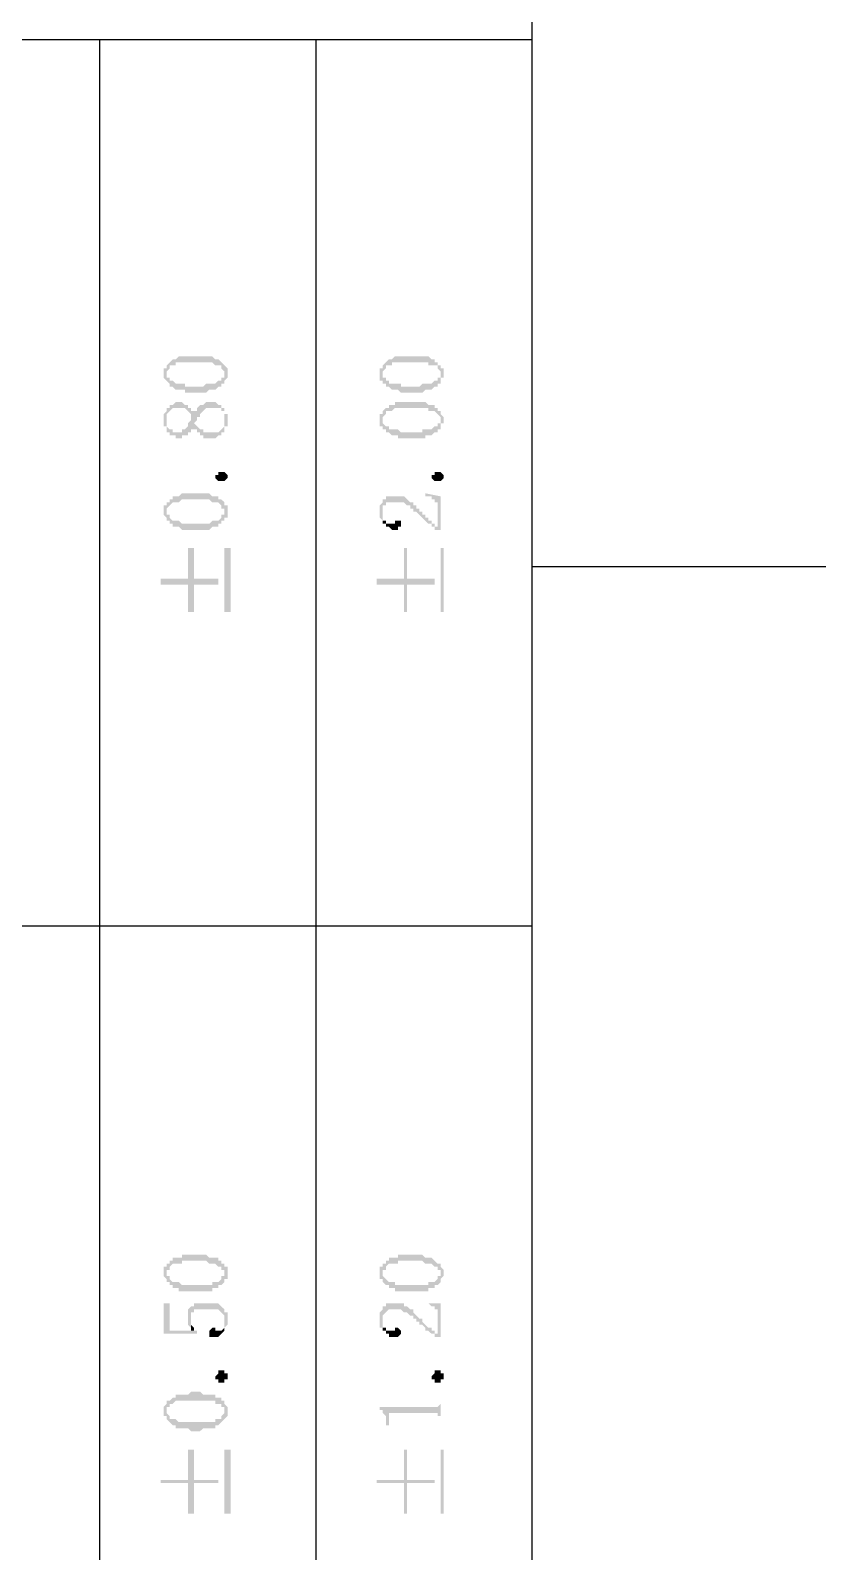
# Model space of a CAD drawing. Header units: inches. Extents: x 3613 to 8393, y -2205 to -794.
# Drawn here: x 4552.97 to 4564.64, y -1768.86 to -1746.32 of the extents above; entities that cross this region are included whole.
import ezdxf

# ---------------------------------------------------------------- set-up
doc = ezdxf.new("R2010")
doc.units = ezdxf.units.IN
doc.header["$MEASUREMENT"] = 0

msp = doc.modelspace()

# ---------------------------------------------------------------- hatches: boundary and pattern name
at = {"transparency": 33554559}
for points in [[(4554.949, -1751.421), (4554.949, -1751.466), (4554.994, -1751.511), (4554.994, -1751.421), (4554.994, -1751.375), (4554.994, -1751.375), (4555.039, -1751.33), (4555.039, -1751.285), (4555.129, -1751.285), (4555.129, -1751.24), (4555.671, -1751.24), (4555.716, -1751.285), (4555.806, -1751.285), (4555.806, -1751.33), (4555.806, -1751.33), (4555.852, -1751.375), (4555.852, -1751.421), (4555.852, -1751.285), (4555.852, -1751.285), (4555.806, -1751.24), (4555.806, -1751.24), (4555.761, -1751.195), (4555.716, -1751.195), (4555.671, -1751.15), (4555.175, -1751.15), (4555.129, -1751.195), (4555.084, -1751.195), (4555.039, -1751.24), (4555.039, -1751.24), (4554.994, -1751.285), (4554.994, -1751.33), (4554.949, -1751.33), (4554.949, -1751.375), (4554.949, -1751.375)], [(4558.153, -1751.421), (4558.153, -1751.511), (4558.198, -1751.511), (4558.198, -1751.421), (4558.198, -1751.375), (4558.198, -1751.375), (4558.244, -1751.33), (4558.244, -1751.285), (4558.334, -1751.285), (4558.334, -1751.24), (4558.875, -1751.24), (4558.875, -1751.285), (4559.011, -1751.285), (4559.011, -1751.33), (4559.011, -1751.33), (4559.056, -1751.375), (4559.056, -1751.421), (4559.056, -1751.285), (4559.011, -1751.285), (4559.011, -1751.24), (4558.966, -1751.24), (4558.966, -1751.195), (4558.921, -1751.195), (4558.875, -1751.15), (4558.379, -1751.15), (4558.334, -1751.195), (4558.289, -1751.195), (4558.244, -1751.24), (4558.244, -1751.24), (4558.198, -1751.285), (4558.198, -1751.33), (4558.153, -1751.33), (4558.153, -1751.375), (4558.153, -1751.375)], [(4554.994, -1751.511), (4555.039, -1751.556), (4555.039, -1751.601), (4555.084, -1751.601), (4555.129, -1751.646), (4555.265, -1751.646), (4555.265, -1751.691), (4555.581, -1751.691), (4555.626, -1751.646), (4555.716, -1751.646), (4555.761, -1751.601), (4555.806, -1751.601), (4555.806, -1751.556), (4555.852, -1751.556), (4555.852, -1751.511), (4555.852, -1751.511), (4555.897, -1751.466), (4555.897, -1751.421), (4555.897, -1751.375), (4555.897, -1751.33), (4555.897, -1751.33), (4555.852, -1751.285), (4555.852, -1751.421), (4555.852, -1751.466), (4555.806, -1751.466), (4555.806, -1751.511), (4555.761, -1751.511), (4555.716, -1751.556), (4555.581, -1751.556), (4555.536, -1751.601), (4555.265, -1751.601), (4555.265, -1751.556), (4555.129, -1751.556), (4555.084, -1751.511), (4555.039, -1751.511), (4555.039, -1751.466), (4554.994, -1751.466), (4554.994, -1751.421), (4554.994, -1751.421)], [(4558.198, -1751.511), (4558.198, -1751.556), (4558.244, -1751.556), (4558.244, -1751.601), (4558.289, -1751.601), (4558.334, -1751.646), (4558.424, -1751.646), (4558.469, -1751.691), (4558.785, -1751.691), (4558.83, -1751.646), (4558.921, -1751.646), (4558.966, -1751.601), (4559.011, -1751.601), (4559.011, -1751.556), (4559.056, -1751.556), (4559.056, -1751.511), (4559.056, -1751.466), (4559.101, -1751.466), (4559.101, -1751.421), (4559.101, -1751.375), (4559.101, -1751.33), (4559.056, -1751.33), (4559.056, -1751.285), (4559.056, -1751.421), (4559.056, -1751.466), (4559.011, -1751.466), (4559.011, -1751.511), (4558.966, -1751.511), (4558.921, -1751.556), (4558.785, -1751.556), (4558.74, -1751.601), (4558.469, -1751.601), (4558.469, -1751.556), (4558.289, -1751.556), (4558.289, -1751.511), (4558.244, -1751.511), (4558.244, -1751.466), (4558.198, -1751.466), (4558.198, -1751.421), (4558.198, -1751.421)], [(4554.949, -1752.098), (4554.949, -1752.188), (4554.994, -1752.188), (4554.994, -1752.233), (4554.994, -1752.278), (4555.039, -1752.278), (4555.039, -1752.323), (4555.129, -1752.323), (4555.129, -1752.368), (4555.22, -1752.368), (4555.22, -1752.323), (4555.31, -1752.323), (4555.31, -1752.278), (4555.355, -1752.278), (4555.355, -1752.233), (4555.4, -1752.233), (4555.4, -1752.188), (4555.4, -1752.233), (4555.4, -1752.143), (4555.4, -1752.143), (4555.445, -1752.098), (4555.445, -1752.052), (4555.49, -1752.052), (4555.49, -1752.007), (4555.49, -1752.007), (4555.536, -1751.962), (4555.536, -1751.962), (4555.581, -1751.917), (4555.806, -1751.917), (4555.806, -1751.962), (4555.852, -1751.962), (4555.852, -1752.052), (4555.852, -1752.233), (4555.852, -1752.188), (4555.897, -1752.188), (4555.897, -1752.143), (4555.897, -1752.052), (4555.897, -1752.007), (4555.852, -1752.007), (4555.852, -1751.962), (4555.852, -1751.917), (4555.806, -1751.917), (4555.806, -1751.872), (4555.761, -1751.872), (4555.716, -1751.827), (4555.581, -1751.827), (4555.536, -1751.872), (4555.49, -1751.872), (4555.445, -1751.917), (4555.445, -1751.962), (4555.4, -1751.962), (4555.4, -1752.007), (4555.4, -1751.962), (4555.355, -1752.052), (4555.355, -1752.098), (4555.355, -1752.098), (4555.31, -1752.143), (4555.31, -1752.188), (4555.31, -1752.188), (4555.265, -1752.233), (4555.22, -1752.233), (4555.22, -1752.278), (4555.084, -1752.278), (4555.084, -1752.233), (4555.039, -1752.233), (4554.994, -1752.188), (4554.994, -1752.143), (4554.994, -1751.962), (4554.994, -1751.962), (4554.949, -1752.007), (4554.949, -1752.052), (4554.949, -1752.052)], [(4554.994, -1751.962), (4554.994, -1752.098), (4554.994, -1752.052), (4554.994, -1752.007), (4554.994, -1752.007), (4555.039, -1751.962), (4555.039, -1751.962), (4555.084, -1751.917), (4555.265, -1751.917), (4555.31, -1751.962), (4555.31, -1751.962), (4555.355, -1752.007), (4555.355, -1752.052), (4555.4, -1751.962), (4555.355, -1751.962), (4555.355, -1751.917), (4555.31, -1751.917), (4555.31, -1751.872), (4555.265, -1751.872), (4555.22, -1751.827), (4555.129, -1751.827), (4555.084, -1751.872), (4555.039, -1751.872), (4555.039, -1751.917), (4554.994, -1751.917)], [(4558.153, -1752.098), (4558.153, -1752.143), (4558.153, -1752.188), (4558.198, -1752.188), (4558.198, -1752.233), (4558.198, -1752.098), (4558.198, -1752.052), (4558.198, -1752.052), (4558.244, -1752.007), (4558.244, -1751.962), (4558.334, -1751.962), (4558.379, -1751.917), (4558.875, -1751.917), (4558.875, -1751.962), (4558.966, -1751.962), (4559.011, -1752.007), (4559.011, -1752.007), (4559.056, -1752.052), (4559.056, -1752.098), (4559.056, -1751.962), (4559.011, -1751.962), (4559.011, -1751.917), (4558.966, -1751.917), (4558.966, -1751.872), (4558.875, -1751.872), (4558.83, -1751.827), (4558.379, -1751.827), (4558.379, -1751.872), (4558.289, -1751.872), (4558.289, -1751.917), (4558.244, -1751.917), (4558.198, -1751.962), (4558.198, -1752.007), (4558.153, -1752.007), (4558.153, -1752.052), (4558.153, -1752.052)], [(4558.198, -1752.233), (4558.244, -1752.233), (4558.244, -1752.278), (4558.289, -1752.278), (4558.334, -1752.323), (4558.424, -1752.323), (4558.424, -1752.368), (4558.83, -1752.368), (4558.83, -1752.323), (4558.921, -1752.323), (4558.966, -1752.278), (4559.011, -1752.278), (4559.011, -1752.233), (4559.056, -1752.233), (4559.056, -1752.188), (4559.056, -1752.143), (4559.101, -1752.143), (4559.101, -1752.098), (4559.101, -1752.052), (4559.101, -1752.052), (4559.056, -1752.007), (4559.056, -1751.962), (4559.056, -1752.098), (4559.056, -1752.143), (4559.011, -1752.143), (4559.011, -1752.188), (4558.966, -1752.188), (4558.921, -1752.233), (4558.785, -1752.233), (4558.785, -1752.278), (4558.469, -1752.278), (4558.424, -1752.233), (4558.289, -1752.233), (4558.289, -1752.188), (4558.244, -1752.188), (4558.198, -1752.143), (4558.198, -1752.098), (4558.198, -1752.098)], [(4555.4, -1752.233), (4555.445, -1752.233), (4555.445, -1752.278), (4555.49, -1752.278), (4555.49, -1752.323), (4555.536, -1752.323), (4555.536, -1752.368), (4555.716, -1752.368), (4555.761, -1752.323), (4555.806, -1752.323), (4555.806, -1752.278), (4555.852, -1752.278), (4555.852, -1752.233), (4555.852, -1752.098), (4555.852, -1752.188), (4555.852, -1752.188), (4555.806, -1752.233), (4555.806, -1752.233), (4555.761, -1752.278), (4555.536, -1752.278), (4555.536, -1752.233), (4555.49, -1752.233), (4555.445, -1752.188), (4555.445, -1752.188), (4555.4, -1752.143)], [(4555.897, -1752.955), (4555.897, -1752.955), (4555.852, -1753), (4555.761, -1753), (4555.716, -1752.955), (4555.716, -1752.91), (4555.761, -1752.91), (4555.761, -1752.865), (4555.852, -1752.865), (4555.897, -1752.91), (4555.897, -1752.955)], [(4559.101, -1752.955), (4559.101, -1752.955), (4559.056, -1753), (4558.966, -1753), (4558.921, -1752.955), (4558.921, -1752.91), (4558.966, -1752.91), (4558.966, -1752.865), (4559.056, -1752.865), (4559.101, -1752.91), (4559.101, -1752.955)], [(4554.949, -1753.452), (4554.949, -1753.497), (4554.949, -1753.497), (4554.994, -1753.542), (4554.994, -1753.587), (4554.994, -1753.452), (4554.994, -1753.406), (4554.994, -1753.406), (4555.039, -1753.361), (4555.039, -1753.361), (4555.084, -1753.316), (4555.175, -1753.316), (4555.22, -1753.271), (4555.626, -1753.271), (4555.671, -1753.316), (4555.761, -1753.316), (4555.806, -1753.361), (4555.806, -1753.406), (4555.852, -1753.406), (4555.852, -1753.452), (4555.852, -1753.316), (4555.852, -1753.316), (4555.806, -1753.271), (4555.761, -1753.271), (4555.761, -1753.226), (4555.671, -1753.226), (4555.626, -1753.181), (4555.22, -1753.181), (4555.175, -1753.226), (4555.084, -1753.226), (4555.084, -1753.271), (4555.039, -1753.271), (4555.039, -1753.316), (4554.994, -1753.316), (4554.994, -1753.361), (4554.949, -1753.361), (4554.949, -1753.406), (4554.949, -1753.406)], [(4558.83, -1753.181), (4558.83, -1753.226), (4558.921, -1753.226), (4558.921, -1753.271), (4558.966, -1753.271), (4558.966, -1753.316), (4559.011, -1753.316), (4559.011, -1753.722), (4559.056, -1753.722), (4559.056, -1753.226)], [(4554.994, -1753.587), (4555.039, -1753.587), (4555.039, -1753.632), (4555.084, -1753.632), (4555.084, -1753.677), (4555.175, -1753.677), (4555.22, -1753.722), (4555.626, -1753.722), (4555.671, -1753.677), (4555.761, -1753.677), (4555.761, -1753.632), (4555.806, -1753.632), (4555.806, -1753.587), (4555.852, -1753.587), (4555.852, -1753.542), (4555.897, -1753.542), (4555.897, -1753.497), (4555.897, -1753.452), (4555.897, -1753.406), (4555.897, -1753.361), (4555.852, -1753.361), (4555.852, -1753.316), (4555.852, -1753.452), (4555.852, -1753.497), (4555.806, -1753.497), (4555.806, -1753.542), (4555.806, -1753.542), (4555.761, -1753.587), (4555.671, -1753.587), (4555.626, -1753.632), (4555.22, -1753.632), (4555.175, -1753.587), (4555.084, -1753.587), (4555.039, -1753.542), (4555.039, -1753.497), (4554.994, -1753.497), (4554.994, -1753.452), (4554.994, -1753.452)], [(4558.153, -1753.452), (4558.153, -1753.497), (4558.153, -1753.542), (4558.153, -1753.542), (4558.198, -1753.587), (4558.198, -1753.452), (4558.198, -1753.361), (4558.244, -1753.361), (4558.244, -1753.316), (4558.514, -1753.316), (4558.559, -1753.361), (4558.605, -1753.361), (4558.605, -1753.406), (4558.65, -1753.406), (4558.65, -1753.452), (4558.695, -1753.452), (4558.74, -1753.497), (4558.74, -1753.497), (4558.785, -1753.542), (4558.785, -1753.542), (4558.83, -1753.587), (4558.83, -1753.587), (4558.875, -1753.632), (4558.921, -1753.632), (4558.921, -1753.677), (4558.966, -1753.677), (4558.966, -1753.722), (4559.011, -1753.722), (4559.011, -1753.677), (4558.966, -1753.677), (4558.966, -1753.632), (4558.921, -1753.632), (4558.921, -1753.587), (4558.875, -1753.587), (4558.875, -1753.542), (4558.83, -1753.542), (4558.83, -1753.497), (4558.785, -1753.497), (4558.785, -1753.452), (4558.74, -1753.452), (4558.74, -1753.406), (4558.695, -1753.406), (4558.695, -1753.361), (4558.65, -1753.361), (4558.65, -1753.316), (4558.605, -1753.316), (4558.559, -1753.271), (4558.559, -1753.271), (4558.514, -1753.226), (4558.244, -1753.226), (4558.244, -1753.271), (4558.198, -1753.271), (4558.198, -1753.316), (4558.198, -1753.316), (4558.153, -1753.361), (4558.153, -1753.406), (4558.153, -1753.406)], [(4558.198, -1753.587), (4558.198, -1753.632), (4558.244, -1753.632), (4558.244, -1753.677), (4558.289, -1753.677), (4558.334, -1753.722), (4558.424, -1753.722), (4558.424, -1753.677), (4558.469, -1753.677), (4558.469, -1753.632), (4558.469, -1753.587), (4558.379, -1753.587), (4558.379, -1753.632), (4558.244, -1753.632), (4558.244, -1753.587), (4558.198, -1753.587), (4558.198, -1753.542), (4558.198, -1753.452)], [(4554.904, -1754.444), (4554.904, -1754.535), (4555.31, -1754.535), (4555.31, -1754.941), (4555.4, -1754.941), (4555.4, -1754.535), (4555.761, -1754.535), (4555.761, -1754.444), (4555.4, -1754.444), (4555.4, -1753.993), (4555.31, -1753.993), (4555.31, -1754.444)], [(4555.942, -1754.941), (4555.942, -1753.993), (4555.852, -1753.993), (4555.852, -1754.941)], [(4558.108, -1754.444), (4558.108, -1754.535), (4558.514, -1754.535), (4558.514, -1754.941), (4558.559, -1754.941), (4558.559, -1754.535), (4558.966, -1754.535), (4558.966, -1754.444), (4558.559, -1754.444), (4558.559, -1753.993), (4558.514, -1753.993), (4558.514, -1754.444)], [(4559.101, -1754.941), (4559.101, -1753.993), (4559.056, -1753.993), (4559.056, -1754.941)], [(4554.949, -1764.735), (4554.949, -1764.78), (4554.949, -1764.78), (4554.994, -1764.825), (4554.994, -1764.87), (4554.994, -1764.735), (4554.994, -1764.689), (4555.039, -1764.689), (4555.039, -1764.644), (4555.039, -1764.644), (4555.084, -1764.599), (4555.22, -1764.599), (4555.22, -1764.554), (4555.581, -1764.554), (4555.626, -1764.599), (4555.716, -1764.599), (4555.761, -1764.644), (4555.806, -1764.644), (4555.806, -1764.689), (4555.852, -1764.689), (4555.852, -1764.735), (4555.852, -1764.599), (4555.806, -1764.599), (4555.806, -1764.554), (4555.761, -1764.554), (4555.761, -1764.509), (4555.626, -1764.509), (4555.581, -1764.464), (4555.22, -1764.464), (4555.22, -1764.509), (4555.084, -1764.509), (4555.084, -1764.554), (4555.039, -1764.554), (4555.039, -1764.599), (4554.994, -1764.599), (4554.994, -1764.644), (4554.949, -1764.644)], [(4558.153, -1764.735), (4558.153, -1764.78), (4558.153, -1764.825), (4558.198, -1764.825), (4558.198, -1764.87), (4558.198, -1764.735), (4558.198, -1764.689), (4558.244, -1764.689), (4558.244, -1764.644), (4558.244, -1764.644), (4558.289, -1764.599), (4558.424, -1764.599), (4558.424, -1764.554), (4558.785, -1764.554), (4558.83, -1764.599), (4558.921, -1764.599), (4558.966, -1764.644), (4559.011, -1764.644), (4559.011, -1764.689), (4559.056, -1764.689), (4559.056, -1764.735), (4559.056, -1764.599), (4559.011, -1764.599), (4558.966, -1764.554), (4558.966, -1764.554), (4558.921, -1764.509), (4558.83, -1764.509), (4558.785, -1764.464), (4558.424, -1764.464), (4558.424, -1764.509), (4558.289, -1764.509), (4558.289, -1764.554), (4558.244, -1764.554), (4558.244, -1764.599), (4558.198, -1764.599), (4558.198, -1764.644), (4558.153, -1764.644)], [(4554.994, -1764.87), (4555.039, -1764.87), (4555.039, -1764.915), (4555.084, -1764.915), (4555.084, -1764.96), (4555.175, -1764.96), (4555.175, -1765.005), (4555.671, -1765.005), (4555.671, -1764.96), (4555.761, -1764.96), (4555.761, -1764.915), (4555.806, -1764.915), (4555.852, -1764.87), (4555.852, -1764.825), (4555.897, -1764.825), (4555.897, -1764.78), (4555.897, -1764.735), (4555.897, -1764.689), (4555.897, -1764.644), (4555.852, -1764.644), (4555.852, -1764.599), (4555.852, -1764.78), (4555.806, -1764.78), (4555.806, -1764.825), (4555.806, -1764.825), (4555.761, -1764.87), (4555.671, -1764.87), (4555.671, -1764.915), (4555.22, -1764.915), (4555.175, -1764.87), (4555.084, -1764.87), (4555.039, -1764.825), (4555.039, -1764.78), (4554.994, -1764.78), (4554.994, -1764.735)], [(4558.198, -1764.87), (4558.198, -1764.87), (4558.244, -1764.915), (4558.289, -1764.915), (4558.289, -1764.96), (4558.379, -1764.96), (4558.379, -1765.005), (4558.875, -1765.005), (4558.875, -1764.96), (4558.966, -1764.96), (4558.966, -1764.915), (4559.011, -1764.915), (4559.056, -1764.87), (4559.056, -1764.825), (4559.056, -1764.825), (4559.101, -1764.78), (4559.101, -1764.735), (4559.101, -1764.689), (4559.101, -1764.689), (4559.056, -1764.644), (4559.056, -1764.599), (4559.056, -1764.78), (4559.011, -1764.78), (4559.011, -1764.825), (4559.011, -1764.825), (4558.966, -1764.87), (4558.875, -1764.87), (4558.875, -1764.915), (4558.379, -1764.915), (4558.379, -1764.87), (4558.289, -1764.87), (4558.244, -1764.825), (4558.244, -1764.825), (4558.198, -1764.78), (4558.198, -1764.735)], [(4554.949, -1765.186), (4554.949, -1765.637), (4555.445, -1765.637), (4555.445, -1765.592), (4555.039, -1765.592), (4555.039, -1765.186)], [(4555.31, -1765.412), (4555.31, -1765.457), (4555.31, -1765.502), (4555.31, -1765.502), (4555.355, -1765.547), (4555.355, -1765.412), (4555.355, -1765.366), (4555.355, -1765.321), (4555.4, -1765.321), (4555.4, -1765.276), (4555.761, -1765.276), (4555.806, -1765.321), (4555.806, -1765.321), (4555.852, -1765.366), (4555.852, -1765.547), (4555.852, -1765.547), (4555.897, -1765.502), (4555.897, -1765.457), (4555.897, -1765.366), (4555.897, -1765.321), (4555.852, -1765.321), (4555.852, -1765.276), (4555.852, -1765.276), (4555.806, -1765.231), (4555.806, -1765.231), (4555.761, -1765.186), (4555.4, -1765.186), (4555.4, -1765.231), (4555.355, -1765.231), (4555.31, -1765.276), (4555.31, -1765.321), (4555.31, -1765.366)], [(4558.153, -1765.412), (4558.153, -1765.457), (4558.153, -1765.547), (4558.198, -1765.547), (4558.198, -1765.412), (4558.198, -1765.366), (4558.198, -1765.366), (4558.244, -1765.321), (4558.244, -1765.321), (4558.289, -1765.276), (4558.469, -1765.276), (4558.514, -1765.321), (4558.559, -1765.321), (4558.605, -1765.366), (4558.65, -1765.366), (4558.65, -1765.412), (4558.695, -1765.412), (4558.695, -1765.457), (4558.74, -1765.457), (4558.74, -1765.502), (4558.785, -1765.502), (4558.83, -1765.547), (4558.83, -1765.592), (4558.875, -1765.592), (4558.921, -1765.637), (4558.966, -1765.637), (4558.966, -1765.682), (4559.011, -1765.682), (4559.011, -1765.637), (4558.966, -1765.637), (4558.966, -1765.592), (4558.921, -1765.592), (4558.921, -1765.547), (4558.875, -1765.547), (4558.83, -1765.502), (4558.83, -1765.502), (4558.785, -1765.457), (4558.785, -1765.412), (4558.74, -1765.412), (4558.695, -1765.366), (4558.695, -1765.366), (4558.65, -1765.321), (4558.65, -1765.276), (4558.605, -1765.276), (4558.559, -1765.231), (4558.514, -1765.231), (4558.514, -1765.186), (4558.244, -1765.186), (4558.244, -1765.231), (4558.198, -1765.231), (4558.198, -1765.276), (4558.198, -1765.276), (4558.153, -1765.321)], [(4558.83, -1765.186), (4558.875, -1765.186), (4558.921, -1765.231), (4558.966, -1765.231), (4558.966, -1765.276), (4559.011, -1765.276), (4559.011, -1765.682), (4559.056, -1765.682), (4559.056, -1765.186)], [(4555.355, -1765.547), (4555.355, -1765.592), (4555.4, -1765.592), (4555.4, -1765.547), (4555.4, -1765.547), (4555.355, -1765.502), (4555.355, -1765.457), (4555.355, -1765.412)], [(4555.626, -1765.637), (4555.626, -1765.682), (4555.761, -1765.682), (4555.806, -1765.637), (4555.806, -1765.637), (4555.852, -1765.592), (4555.852, -1765.457), (4555.852, -1765.502), (4555.852, -1765.547), (4555.852, -1765.547), (4555.806, -1765.592), (4555.716, -1765.592), (4555.716, -1765.547), (4555.671, -1765.547), (4555.626, -1765.592), (4555.626, -1765.592)], [(4558.198, -1765.547), (4558.198, -1765.592), (4558.244, -1765.592), (4558.244, -1765.637), (4558.289, -1765.637), (4558.289, -1765.682), (4558.424, -1765.682), (4558.469, -1765.637), (4558.469, -1765.592), (4558.469, -1765.592), (4558.424, -1765.547), (4558.379, -1765.547), (4558.379, -1765.592), (4558.244, -1765.592), (4558.244, -1765.547), (4558.198, -1765.547), (4558.198, -1765.502), (4558.198, -1765.457), (4558.198, -1765.457)], [(4555.897, -1766.269), (4555.897, -1766.314), (4555.852, -1766.314), (4555.852, -1766.359), (4555.761, -1766.359), (4555.761, -1766.314), (4555.716, -1766.314), (4555.716, -1766.269), (4555.716, -1766.269), (4555.761, -1766.224), (4555.761, -1766.179), (4555.852, -1766.179), (4555.852, -1766.224), (4555.897, -1766.224), (4555.897, -1766.269)], [(4559.101, -1766.269), (4559.101, -1766.314), (4559.056, -1766.314), (4559.056, -1766.359), (4558.966, -1766.359), (4558.966, -1766.314), (4558.921, -1766.314), (4558.921, -1766.269), (4558.921, -1766.269), (4558.966, -1766.224), (4558.966, -1766.179), (4559.056, -1766.179), (4559.056, -1766.224), (4559.101, -1766.224), (4559.101, -1766.269)], [(4554.949, -1766.766), (4554.949, -1766.811), (4554.949, -1766.856), (4554.994, -1766.856), (4554.994, -1766.901), (4554.994, -1766.766), (4554.994, -1766.72), (4555.039, -1766.72), (4555.039, -1766.675), (4555.084, -1766.675), (4555.129, -1766.63), (4555.716, -1766.63), (4555.716, -1766.675), (4555.806, -1766.675), (4555.806, -1766.72), (4555.852, -1766.72), (4555.852, -1766.766), (4555.852, -1766.63), (4555.806, -1766.63), (4555.806, -1766.585), (4555.716, -1766.585), (4555.716, -1766.54), (4555.536, -1766.54), (4555.49, -1766.495), (4555.355, -1766.495), (4555.31, -1766.54), (4555.129, -1766.54), (4555.129, -1766.585), (4555.084, -1766.585), (4555.039, -1766.63), (4554.994, -1766.63), (4554.994, -1766.675), (4554.994, -1766.675), (4554.949, -1766.72)], [(4554.994, -1766.901), (4555.039, -1766.946), (4555.039, -1766.946), (4555.084, -1766.991), (4555.129, -1766.991), (4555.129, -1767.036), (4555.31, -1767.036), (4555.355, -1767.081), (4555.49, -1767.081), (4555.536, -1767.036), (4555.716, -1767.036), (4555.716, -1766.991), (4555.761, -1766.991), (4555.806, -1766.946), (4555.806, -1766.946), (4555.852, -1766.901), (4555.852, -1766.901), (4555.897, -1766.856), (4555.897, -1766.766), (4555.897, -1766.72), (4555.897, -1766.72), (4555.852, -1766.675), (4555.852, -1766.811), (4555.852, -1766.811), (4555.806, -1766.856), (4555.806, -1766.901), (4555.716, -1766.901), (4555.716, -1766.946), (4555.175, -1766.946), (4555.129, -1766.901), (4555.039, -1766.901), (4555.039, -1766.856), (4555.039, -1766.856), (4554.994, -1766.811), (4554.994, -1766.766)], [(4558.153, -1766.72), (4558.153, -1766.766), (4558.198, -1766.766), (4558.198, -1766.811), (4558.198, -1766.811), (4558.244, -1766.856), (4558.244, -1766.991), (4558.289, -1766.991), (4558.289, -1766.856), (4558.289, -1766.811), (4559.011, -1766.811), (4559.011, -1766.856), (4559.056, -1766.856), (4559.056, -1766.991), (4559.056, -1766.585), (4559.056, -1766.675), (4559.056, -1766.675), (4559.011, -1766.72), (4558.966, -1766.72)], [(4554.904, -1767.804), (4554.904, -1767.849), (4555.31, -1767.849), (4555.31, -1768.3), (4555.4, -1768.3), (4555.4, -1767.849), (4555.761, -1767.849), (4555.761, -1767.804), (4555.4, -1767.804), (4555.4, -1767.352), (4555.31, -1767.352), (4555.31, -1767.804)], [(4555.942, -1768.3), (4555.942, -1767.352), (4555.852, -1767.352), (4555.852, -1768.3)], [(4558.108, -1767.804), (4558.108, -1767.849), (4558.514, -1767.849), (4558.514, -1768.3), (4558.559, -1768.3), (4558.559, -1767.849), (4558.966, -1767.849), (4558.966, -1767.804), (4558.559, -1767.804), (4558.559, -1767.352), (4558.514, -1767.352), (4558.514, -1767.804)], [(4559.101, -1768.3), (4559.101, -1767.352), (4559.056, -1767.352), (4559.056, -1768.3)]]:
    msp.add_hatch(color=256, dxfattribs=at).paths.add_polyline_path(points)

# ---------------------------------------------------------------- linework, layer by layer
msp.add_line((4560.41, -1754.265), (4956.848, -1754.265))
for points in [[(4560.41, -1574.063), (4560.41, -1860.804)], [(4547.592, -1746.456), (4560.41, -1746.456)], [(4554.001, -1746.456), (4554.001, -1839.473)], [(4557.205, -1746.456), (4557.205, -1839.473)], [(4547.592, -1759.59), (4560.41, -1759.59)]]:
    msp.add_lwpolyline(points)

doc.saveas('drawing.dxf')
